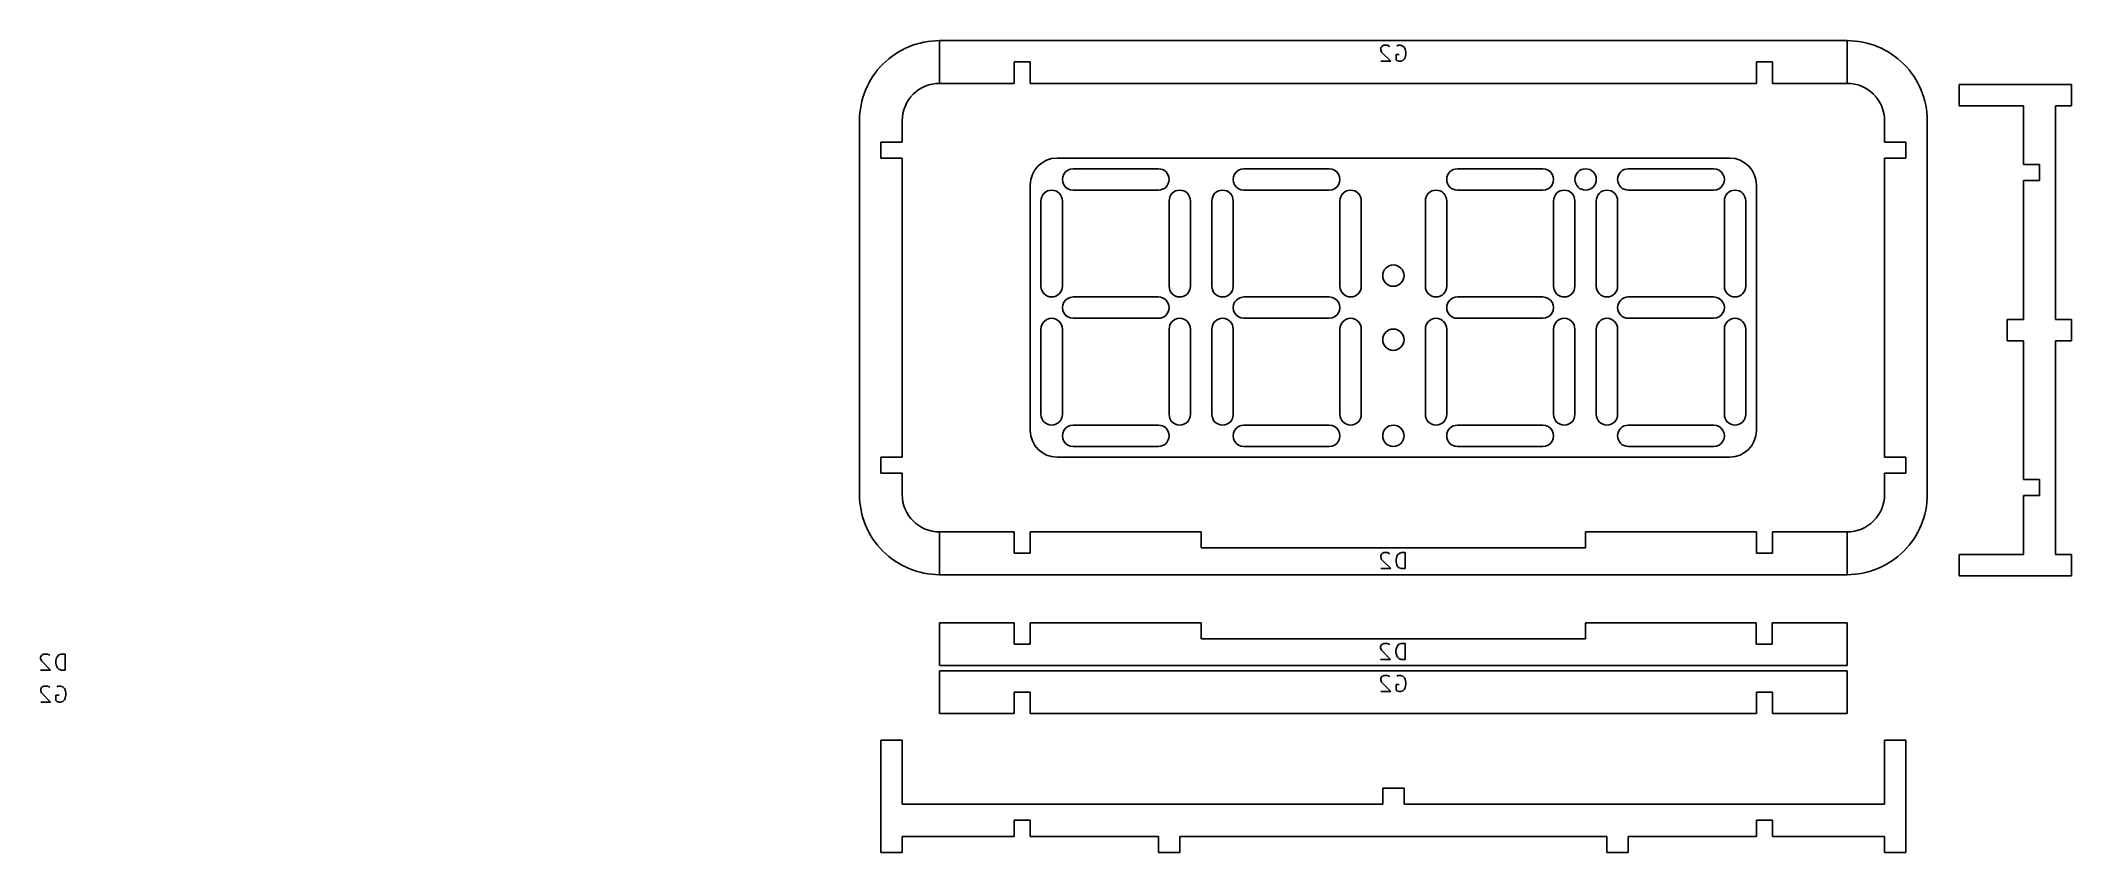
# Model space of a CAD drawing. Extents: x -138 to 242, y -167 to -15.
import ezdxf

# ---------------------------------------------------------------- set-up
doc = ezdxf.new("R2010")
doc.units = 0
doc.layers.add('BLACK', color=7, linetype='CONTINUOUS')

msp = doc.modelspace()

# ---------------------------------------------------------------- linework, layer by layer
at = {"layer": 'BLACK', "linetype": 'CONTINUOUS'}
for p, q in [((199.999995, -15), (29.999991, -14.999999)), ((30, -22.999971), (29.999991, -14.999999)), ((200.000001, -22.999967), (199.999989, -15)), ((43.999993, -19.000001), (43.999993, -23.000001)), ((46.999993, -19.000001), (43.999993, -19.000001)), ((46.999993, -23.000001), (46.999993, -19.000001)), ((112.785713, -16.154071), (112.642856, -16.439785)), ((112.642856, -16.439785), (112.642856, -16.7255)), ((112.642856, -16.7255), (112.785713, -17.154071)), ((114.499999, -18.868357), (112.642856, -18.868357)), ((112.928571, -16.011214), (112.785713, -16.154071)), ((112.785713, -17.154071), (114.499999, -18.868357)), ((113.214285, -15.868357), (112.928571, -16.011214)), ((113.928571, -15.868357), (113.214285, -15.868357)), ((114.214285, -16.011214), (113.928571, -15.868357)), ((114.357142, -16.154071), (114.214285, -16.011214)), ((115.499999, -18.582642), (115.499999, -17.582642)), ((115.499999, -17.582642), (116.071428, -17.582642)), ((115.642856, -18.7255), (115.499999, -18.582642)), ((115.642856, -16.011214), (115.928571, -15.868357)), ((116.071428, -18.868357), (115.642856, -18.7255)), ((115.928571, -15.868357), (116.357142, -15.868357)), ((116.357142, -18.868357), (116.071428, -18.868357)), ((116.357142, -15.868357), (116.785713, -16.011214)), ((116.785713, -18.7255), (116.357142, -18.868357)), ((116.785713, -16.011214), (117.071428, -16.296928)), ((117.071428, -18.439785), (116.785713, -18.7255)), ((117.071428, -16.296928), (117.214285, -16.582642)), ((117.214285, -18.154071), (117.071428, -18.439785)), ((117.214285, -16.582642), (117.357142, -17.154071)), ((117.357142, -17.582642), (117.214285, -18.154071)), ((117.357142, -17.154071), (117.357142, -17.582642)), ((186, -19), (182.999993, -19.000004)), ((182.999993, -19.000004), (182.999993, -23.000004)), ((186, -22.999966), (186, -19)), ((43.999993, -23.000001), (29.999998, -22.999971)), ((46.999993, -23.000001), (182.999993, -23.000004)), ((199.999985, -22.999967), (186, -22.999966)), ((242, -23.2), (221, -23.2)), ((221, -23.2), (221, -27.2)), ((239, -23.2), (242, -23.2)), ((242.000007, -27.199962), (242, -23.2)), ((242, -27.2), (242, -23.2)), ((14.999993, -29.999984), (14.999989, -99.999997)), ((22.999961, -30), (22.999999, -33.999999)), ((206.999983, -33.999992), (207.000014, -30.000003)), ((214.999989, -99.999969), (214.999988, -30.000001)), ((221, -27.2), (233, -27.2)), ((233, -38.199996), (233, -27.2)), ((239, -27.2), (242, -27.2)), ((239, -67.2), (239, -27.2)), ((22.999999, -33.999999), (18.999999, -33.999999)), ((18.999999, -33.999999), (18.999999, -36.999999)), ((210.999983, -33.999992), (206.999983, -33.999992)), ((210.999983, -36.999992), (210.999983, -33.999992)), ((18.999999, -36.999999), (22.999999, -36.999999)), ((22.999999, -36.999999), (22.999993, -93.000001)), ((178, -37), (52, -37)), ((206.999977, -92.999994), (206.999983, -36.999992)), ((206.999983, -36.999992), (210.999983, -36.999992)), ((54.999993, -39.000001), (70.999993, -39.000001)), ((86.999993, -39.000001), (102.999993, -39.000001)), ((126.999993, -39.000001), (142.999993, -39.000001)), ((158.999993, -39.000001), (174.999993, -39.000001)), ((236, -38.199996), (233, -38.199996)), ((233, -41.199996), (233, -67.2)), ((233, -41.199996), (236, -41.199996)), ((236, -41.199996), (236, -38.199996)), ((47, -42), (47, -88)), ((48.999993, -45.000001), (48.999993, -61.000001)), ((52.999993, -45.000001), (52.999993, -61.000001)), ((54.999993, -43.000001), (70.999993, -43.000001)), ((72.999993, -45.000001), (72.999993, -61.000001)), ((76.999993, -45.000001), (76.999993, -61.000001)), ((80.999993, -45.000001), (80.999993, -61.000001)), ((84.999993, -45.000001), (84.999993, -61.000001)), ((86.999993, -43.000001), (102.999993, -43.000001)), ((104.999993, -45.000001), (104.999993, -61.000001)), ((108.999993, -45.000001), (108.999993, -61.000001)), ((120.999993, -45.000001), (120.999993, -61.000001)), ((124.999993, -45.000001), (124.999993, -61.000001)), ((126.999993, -43.000001), (142.999993, -43.000001)), ((144.999993, -45.000001), (144.999993, -61.000001)), ((148.999993, -45.000001), (148.999993, -61.000001)), ((152.999993, -45.000001), (152.999993, -61.000001)), ((156.999993, -45.000001), (156.999993, -61.000001)), ((158.999993, -43.000001), (174.999993, -43.000001)), ((176.999993, -45.000001), (176.999993, -61.000001)), ((180.999993, -45.000001), (180.999993, -61.000001)), ((183, -88), (183, -42)), ((54.999993, -63.000001), (70.999993, -63.000001)), ((86.999993, -63.000001), (102.999993, -63.000001)), ((126.999993, -63.000001), (142.999993, -63.000001)), ((158.999993, -63.000001), (174.999993, -63.000001)), ((54.999993, -67.000001), (70.999993, -67.000001)), ((86.999993, -67.000001), (102.999993, -67.000001)), ((126.999993, -67.000001), (142.999993, -67.000001)), ((158.999993, -67.000001), (174.999993, -67.000001)), ((230, -67.2), (230, -71.2)), ((233, -67.2), (230, -67.2)), ((242, -67.2), (239, -67.2)), ((242, -71.2), (242, -67.2)), ((48.999993, -69.000001), (48.999993, -85.000001)), ((52.999993, -69.000001), (52.999993, -85.000001)), ((72.999993, -69.000001), (72.999993, -85.000001)), ((76.999993, -69.000001), (76.999993, -85.000001)), ((80.999993, -69.000001), (80.999993, -85.000001)), ((84.999993, -69.000001), (84.999993, -85.000001)), ((104.999993, -69.000001), (104.999993, -85.000001)), ((108.999993, -69.000001), (108.999993, -85.000001)), ((120.999993, -69.000001), (120.999993, -85.000001)), ((124.999993, -69.000001), (124.999993, -85.000001)), ((144.999993, -69.000001), (144.999993, -85.000001)), ((148.999993, -69.000001), (148.999993, -85.000001)), ((152.999993, -69.000001), (152.999993, -85.000001)), ((156.999993, -69.000001), (156.999993, -85.000001)), ((176.999993, -69.000001), (176.999993, -85.000001)), ((180.999993, -69.000001), (180.999993, -85.000001)), ((230, -71.2), (233, -71.2)), ((233, -97.199996), (233, -71.2)), ((239, -111.2), (239, -71.2)), ((239, -71.2), (242, -71.2)), ((54.999993, -87.000001), (70.999993, -87.000001)), ((86.999993, -87.000001), (102.999993, -87.000001)), ((126.999993, -87.000001), (142.999993, -87.000001)), ((158.999993, -87.000001), (174.999993, -87.000001)), ((54.999993, -91.000001), (70.999993, -91.000001)), ((86.999993, -91.000001), (102.999993, -91.000001)), ((126.999993, -91.000001), (142.999993, -91.000001)), ((158.999993, -91.000001), (174.999993, -91.000001)), ((22.999993, -93.000001), (18.999993, -93.000001)), ((18.999993, -93.000001), (18.999993, -96.000001)), ((52, -93), (178, -93)), ((210.999977, -92.999994), (206.999977, -92.999994)), ((210.999977, -95.999994), (210.999977, -92.999994)), ((18.999993, -96.000001), (22.999993, -96.000001)), ((22.999993, -96.000001), (22.999962, -99.99999)), ((206.999977, -95.999994), (210.999977, -95.999994)), ((207.000015, -99.999993), (206.999977, -95.999994)), ((233, -97.199996), (236, -97.199996)), ((236, -97.199996), (236, -100.199996)), ((233, -100.199996), (233, -111.2)), ((236, -100.199996), (233, -100.199996)), ((29.999989, -114.999999), (29.999978, -107.000032)), ((30.000015, -106.999999), (44, -107)), ((44, -107), (44.000007, -110.999962)), ((47.000007, -110.999962), (47.000007, -106.999962)), ((47.000007, -106.999962), (79, -106.999962)), ((79, -107), (79, -110)), ((79, -110), (151, -110)), ((151, -107), (183.000007, -106.999965)), ((151, -110), (151, -107)), ((183.000007, -106.999965), (183.000007, -110.999965)), ((185.999993, -106.999992), (199.999977, -107.000022)), ((185.999993, -107.000004), (185.999993, -111.000004)), ((199.999987, -114.999988), (199.999976, -107.000021)), ((47.000007, -110.999962), (44.000007, -110.999962)), ((112.785713, -111.154071), (112.642856, -111.439785)), ((112.642856, -111.439785), (112.642856, -111.7255)), ((112.642856, -111.7255), (112.785713, -112.154071)), ((114.499999, -113.868357), (112.642856, -113.868357)), ((112.928571, -111.011214), (112.785713, -111.154071)), ((112.785713, -112.154071), (114.499999, -113.868357)), ((113.214285, -110.868357), (112.928571, -111.011214)), ((113.928571, -110.868357), (113.214285, -110.868357)), ((114.214285, -111.011214), (113.928571, -110.868357)), ((114.357142, -111.154071), (114.214285, -111.011214)), ((115.642856, -111.582642), (115.499999, -112.154071)), ((115.499999, -112.154071), (115.499999, -112.582642)), ((115.499999, -112.582642), (115.642856, -113.154071)), ((115.785713, -111.296928), (115.642856, -111.582642)), ((115.642856, -113.154071), (115.785713, -113.439785)), ((116.071428, -111.011214), (115.785713, -111.296928)), ((115.785713, -113.439785), (116.071428, -113.7255)), ((116.499999, -110.868357), (116.071428, -111.011214)), ((116.071428, -113.7255), (116.499999, -113.868357)), ((117.214285, -110.868357), (116.499999, -110.868357)), ((116.499999, -113.868357), (117.214285, -113.868357)), ((117.214285, -113.868357), (117.214285, -110.868357)), ((183.000007, -110.999965), (186.000007, -110.999965)), ((221, -115.2), (221, -111.2)), ((221, -111.2), (233, -111.2)), ((239, -111.2), (242, -111.2)), ((242, -115.2), (242, -111.2)), ((30.046483, -115.000001), (199.999987, -114.999988)), ((242, -115.2), (221, -115.2)), ((29.976754, -132.000004), (29.976743, -124.000037)), ((29.97678, -124.000004), (43.976765, -124.000005)), ((43.976765, -124.000005), (43.976772, -127.999967)), ((46.976772, -127.999967), (46.976772, -123.999967)), ((46.976772, -123.999967), (78.976765, -123.999967)), ((78.976765, -124.000005), (78.976765, -127.000005)), ((150.976765, -124.000005), (182.976772, -123.99997)), ((150.976765, -127.000005), (150.976765, -124.000005)), ((182.976772, -123.99997), (182.976772, -127.99997)), ((185.976758, -123.999997), (199.976742, -124.000027)), ((185.976758, -124.000009), (185.976758, -128.000009)), ((199.976752, -131.999993), (199.976741, -124.000026)), ((46.976772, -127.999967), (43.976772, -127.999967)), ((78.976765, -127.000005), (150.976765, -127.000005)), ((112.762478, -128.154076), (112.619621, -128.43979)), ((112.619621, -128.43979), (112.619621, -128.725505)), ((112.619621, -128.725505), (112.762478, -129.154076)), ((112.905336, -128.011219), (112.762478, -128.154076)), ((112.762478, -129.154076), (114.476764, -130.868362)), ((113.19105, -127.868362), (112.905336, -128.011219)), ((113.905336, -127.868362), (113.19105, -127.868362)), ((114.19105, -128.011219), (113.905336, -127.868362)), ((114.333907, -128.154076), (114.19105, -128.011219)), ((115.619621, -128.582647), (115.476764, -129.154076)), ((115.476764, -129.154076), (115.476764, -129.582647)), ((115.762478, -128.296933), (115.619621, -128.582647)), ((116.048193, -128.011219), (115.762478, -128.296933)), ((116.476764, -127.868362), (116.048193, -128.011219)), ((117.19105, -127.868362), (116.476764, -127.868362)), ((117.19105, -130.868362), (117.19105, -127.868362)), ((182.976772, -127.99997), (185.976772, -127.99997)), ((-138.237521, -130.154076), (-138.380378, -130.43979)), ((-138.380378, -130.43979), (-138.380378, -130.725505)), ((-138.380378, -130.725505), (-138.237521, -131.154076)), ((-136.523235, -132.868362), (-138.380378, -132.868362)), ((-138.094664, -130.011219), (-138.237521, -130.154076)), ((-138.237521, -131.154076), (-136.523235, -132.868362)), ((-137.808949, -129.868362), (-138.094664, -130.011219)), ((-137.094664, -129.868362), (-137.808949, -129.868362)), ((-136.808949, -130.011219), (-137.094664, -129.868362)), ((-136.666092, -130.154076), (-136.808949, -130.011219)), ((-135.380378, -130.582647), (-135.523235, -131.154076)), ((-135.523235, -131.154076), (-135.523235, -131.582647)), ((-135.523235, -131.582647), (-135.380378, -132.154076)), ((-135.237521, -130.296933), (-135.380378, -130.582647)), ((-135.380378, -132.154076), (-135.237521, -132.43979)), ((-134.951806, -130.011219), (-135.237521, -130.296933)), ((-135.237521, -132.43979), (-134.951806, -132.725505)), ((-134.523235, -129.868362), (-134.951806, -130.011219)), ((-134.951806, -132.725505), (-134.523235, -132.868362)), ((-133.808949, -129.868362), (-134.523235, -129.868362)), ((-134.523235, -132.868362), (-133.808949, -132.868362)), ((-133.808949, -132.868362), (-133.808949, -129.868362)), ((30.000011, -140.999971), (30.000002, -132.999999)), ((200.000006, -133), (30.000002, -132.999999)), ((30.023248, -132.000006), (199.976752, -131.999993)), ((114.476764, -130.868362), (112.619621, -130.868362)), ((115.476764, -129.582647), (115.619621, -130.154076)), ((115.619621, -130.154076), (115.762478, -130.43979)), ((115.762478, -130.43979), (116.048193, -130.725505)), ((116.048193, -130.725505), (116.476764, -130.868362)), ((116.476764, -130.868362), (117.19105, -130.868362)), ((200.000012, -140.999967), (200, -133)), ((-138.214275, -136.154071), (-138.357132, -136.439785)), ((-138.357132, -136.439785), (-138.357132, -136.7255)), ((-138.357132, -136.7255), (-138.214275, -137.154071)), ((-138.071418, -136.011214), (-138.214275, -136.154071)), ((-137.785703, -135.868357), (-138.071418, -136.011214)), ((-137.071418, -135.868357), (-137.785703, -135.868357)), ((-136.785703, -136.011214), (-137.071418, -135.868357)), ((-136.642846, -136.154071), (-136.785703, -136.011214)), ((-135.357132, -136.011214), (-135.071418, -135.868357)), ((-135.071418, -135.868357), (-134.642846, -135.868357)), ((-134.642846, -135.868357), (-134.214275, -136.011214)), ((-134.214275, -136.011214), (-133.92856, -136.296928)), ((-133.92856, -136.296928), (-133.785703, -136.582642)), ((-133.785703, -136.582642), (-133.642846, -137.154071)), ((112.785724, -134.154071), (112.642867, -134.439785)), ((112.642867, -134.439785), (112.642867, -134.7255)), ((112.642867, -134.7255), (112.785724, -135.154071)), ((114.50001, -136.868357), (112.642867, -136.868357)), ((112.928582, -134.011214), (112.785724, -134.154071)), ((112.785724, -135.154071), (114.50001, -136.868357)), ((113.214296, -133.868357), (112.928582, -134.011214)), ((113.928582, -133.868357), (113.214296, -133.868357)), ((114.214296, -134.011214), (113.928582, -133.868357)), ((114.357153, -134.154071), (114.214296, -134.011214)), ((115.50001, -136.582642), (115.50001, -135.582642)), ((115.50001, -135.582642), (116.071439, -135.582642)), ((115.642867, -136.7255), (115.50001, -136.582642)), ((115.642867, -134.011214), (115.928582, -133.868357)), ((116.071439, -136.868357), (115.642867, -136.7255)), ((115.928582, -133.868357), (116.357153, -133.868357)), ((116.357153, -136.868357), (116.071439, -136.868357)), ((116.357153, -133.868357), (116.785724, -134.011214)), ((116.785724, -136.7255), (116.357153, -136.868357)), ((116.785724, -134.011214), (117.071439, -134.296928)), ((117.071439, -136.439785), (116.785724, -136.7255)), ((117.071439, -134.296928), (117.214296, -134.582642)), ((117.214296, -136.154071), (117.071439, -136.439785)), ((117.214296, -134.582642), (117.357153, -135.154071)), ((117.357153, -135.582642), (117.214296, -136.154071)), ((117.357153, -135.154071), (117.357153, -135.582642)), ((-136.499989, -138.868357), (-138.357132, -138.868357)), ((-138.214275, -137.154071), (-136.499989, -138.868357)), ((-135.499989, -138.582642), (-135.499989, -137.582642)), ((-135.499989, -137.582642), (-134.92856, -137.582642)), ((-135.357132, -138.7255), (-135.499989, -138.582642)), ((-134.92856, -138.868357), (-135.357132, -138.7255)), ((-134.642846, -138.868357), (-134.92856, -138.868357)), ((-134.214275, -138.7255), (-134.642846, -138.868357)), ((-133.92856, -138.439785), (-134.214275, -138.7255)), ((-133.785703, -138.154071), (-133.92856, -138.439785)), ((-133.642846, -137.582642), (-133.785703, -138.154071)), ((-133.642846, -137.154071), (-133.642846, -137.582642)), ((44.000004, -137.000001), (44.000004, -141.000001)), ((47.000004, -137.000001), (44.000004, -137.000001)), ((47.000004, -141.000001), (47.000004, -137.000001)), ((186.000011, -137), (183.000004, -137.000004)), ((183.000004, -137.000004), (183.000004, -141.000004)), ((186.000011, -140.999966), (186.000011, -137)), ((44.000004, -141.000001), (30.000009, -140.999971)), ((47.000004, -141.000001), (183.000004, -141.000004)), ((199.999996, -140.999967), (186.000011, -140.999966)), ((19, -167), (19, -146)), ((19, -146), (23, -146)), ((23, -146), (23, -158)), ((207, -146), (207, -158)), ((211, -146), (207, -146)), ((211, -167), (211, -146)), ((117, -155), (113, -155)), ((113, -155), (113, -158)), ((117, -158), (117, -155)), ((23, -158), (113, -158)), ((207, -158), (117, -158)), ((44, -161), (47, -161)), ((44, -164), (44, -161)), ((47, -164), (47, -161)), ((183, -161), (186, -161)), ((183, -164), (183, -161)), ((186, -164), (186, -161)), ((23, -167), (19, -167)), ((23, -164), (44, -164)), ((23, -164), (23, -167)), ((71, -164), (47, -164)), ((71, -164), (71, -167)), ((71, -167), (75, -167)), ((155, -164), (75, -164)), ((75, -167), (75, -164)), ((155, -164), (155, -167)), ((155, -167), (159, -167)), ((183, -164), (159, -164)), ((159, -167), (159, -164)), ((207, -164), (186, -164)), ((207, -164), (207, -167)), ((207, -167), (211, -167))]:
    msp.add_line(p, q, dxfattribs=at)
at = {"layer": 'BLACK'}
for centre in [(150.999992, -41.000073), (114.999992, -59.000073), (114.999992, -71.000073), (114.999992, -89.000073)]:
    msp.add_circle(centre, 2, dxfattribs=at)
for centre, radius, start, end in [((29.99999, -30), 15.000001, 89.99999618, 179.99999618), ((200, -30), 15.000001, -0.00000382, 90.00004202), ((29.99998, -29.99999), 7.000019, -270.00014733, -179.99991815), ((200, -30), 7.000034, -0.00002456, 90.00012278), ((52, -42), 5, 90, 180), ((178, -42), 5, 0, 90), ((54.99996, -41), 2.000001, -270.00094538, -89.99905462), ((70.99996, -41), 1.999999, -89.99905462, 89.99905462), ((86.99996, -41), 2.000001, -270.00094538, -89.99905462), ((103, -41), 1.999999, -90.00020054, 90.00020054), ((127, -41), 2.000001, -269.99979946, -90.00020054), ((143, -41), 1.999999, -90.00020054, 90.00020054), ((159, -41), 2.000001, -269.99979946, -90.00020054), ((175, -41), 1.999999, -90.00020054, 90.00020054), ((50.999993, -45.000001), 2, 0, 180), ((74.999993, -45.000001), 2, 0, 180), ((82.999993, -45.000001), 2, 0, 180), ((106.999993, -45.000001), 2, 0, 180), ((122.999993, -45.000001), 2, 0, 180), ((146.999993, -45.000001), 2, 0, 180), ((154.999993, -45.000001), 2, 0, 180), ((178.999993, -45.000001), 2, 0, 180), ((50.999993, -61.000001), 2, -180, 0), ((54.99996, -65), 2.000001, -270.00094538, -89.99905462), ((70.99996, -65), 1.999999, -89.99905462, 89.99905462), ((74.999993, -61.000001), 2, -180, 0), ((82.999993, -61.000001), 2, -180, 0), ((86.99996, -65), 2.000001, -270.00094538, -89.99905462), ((103, -65), 1.999999, -90.00020054, 90.00020054), ((106.999993, -61.000001), 2, -180, 0), ((122.999993, -61.000001), 2, -180, 0), ((127, -65), 2.000001, -269.99979946, -90.00020054), ((143, -65), 1.999999, -90.00020054, 90.00020054), ((146.999993, -61.000001), 2, -180, 0), ((154.999993, -61.000001), 2, -180, 0), ((159, -65), 2.000001, -269.99979946, -90.00020054), ((175, -65), 1.999999, -90.00020054, 90.00020054), ((178.999993, -61.000001), 2, -180, 0), ((50.999993, -69.000001), 2, 0, 180), ((74.999993, -69.000001), 2, 0, 180), ((82.999993, -69.000001), 2, 0, 180), ((106.999993, -69.000001), 2, 0, 180), ((122.999993, -69.000001), 2, 0, 180), ((146.999993, -69.000001), 2, 0, 180), ((154.999993, -69.000001), 2, 0, 180), ((178.999993, -69.000001), 2, 0, 180), ((50.999993, -85.000001), 2, -180, 0), ((54.99996, -89), 2.000001, -270.00094538, -89.99905462), ((70.99996, -89), 1.999999, -89.99905462, 89.99905462), ((74.999993, -85.000001), 2, -180, 0), ((82.999993, -85.000001), 2, -180, 0), ((86.99996, -89), 2.000001, -270.00094538, -89.99905462), ((103, -89), 1.999999, -90.00020054, 90.00020054), ((106.999993, -85.000001), 2, -180, 0), ((122.999993, -85.000001), 2, -180, 0), ((127, -89), 2.000001, -269.99979946, -90.00020054), ((143, -89), 1.999999, -90.00020054, 90.00020054), ((146.999993, -85.000001), 2, -180, 0), ((154.999993, -85.000001), 2, -180, 0), ((159, -89), 2.000001, -269.99979946, -90.00020054), ((175, -89), 1.999999, -90.00020054, 90.00020054), ((178.999993, -85.000001), 2, -180, 0), ((52, -88), 5, -180, -90), ((178, -88), 5, -90, 0), ((29.99999, -100), 14.999999, -180.00001146, -90.00000382), ((30, -100), 7.000027, -180.00008185, -90.00008185), ((200, -100), 7.000014, -90.00018826, 0.0000573), ((200, -100), 14.999989, -90.00004966, 0.00000382)]:
    msp.add_arc(centre, radius, start, end, dxfattribs=at)

doc.saveas('drawing.dxf')
